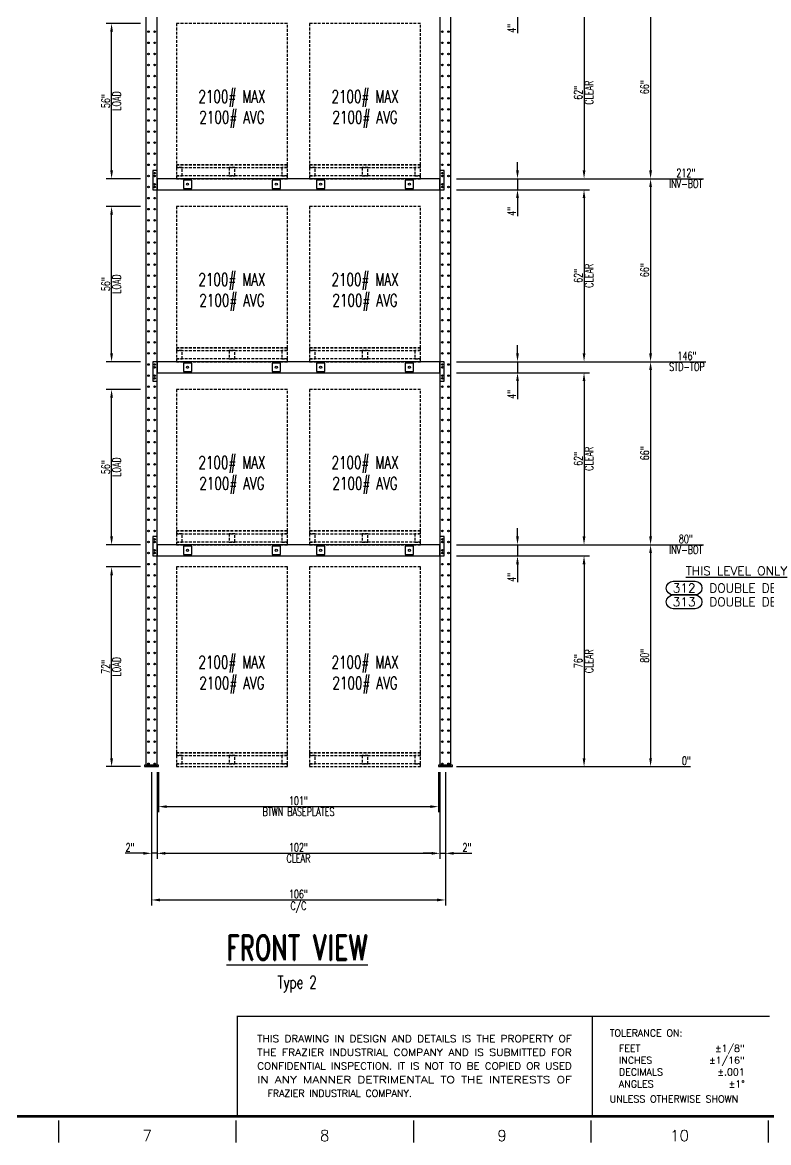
# Model space of a CAD drawing. Extents: x -81 to 963, y -153 to 541.
# Drawn here: x 300.3 to 569.5, y -135.6 to 268.4 of the extents above; entities that cross this region are included whole.
import ezdxf
from ezdxf.enums import TextEntityAlignment as Align

# ---------------------------------------------------------------- set-up
doc = ezdxf.new("R2010")
doc.units = 0
doc.header["$LTSCALE"] = 8
doc.header["$MEASUREMENT"] = 0
doc.linetypes.add('HIDDEN2', pattern=[0.1875, 0.125, -0.0625])
doc.layers.get('DEFPOINTS').update_dxf_attribs({"linetype": 'CONTINUOUS'})
for name, color, linetype in [('BORD', 15, 'CONTINUOUS'), ('FDIM', 2, 'CONTINUOUS'), ('RACKDIM', 7, 'CONTINUOUS'), ('RACKLABEL', 7, 'CONTINUOUS'), ('RACKLOAD', 254, 'HIDDEN2'), ('RACKPALLET', 254, 'HIDDEN2'), ('RACKSHELF', 20, 'CONTINUOUS'), ('RACKUPRIGHT', 180, 'CONTINUOUS'), ('TEXTL', 3, 'CONTINUOUS')]:
    doc.layers.add(name, color=color, linetype=linetype)
doc.styles.add('2thirds', font='romans.shx', dxfattribs={"width": 0.7})
doc.styles.add('DCMARCH', font='stylu.ttf', dxfattribs={"width": 0.75, "oblique": 15})
doc.styles.add('ROMAND', font='ROMAND')
doc.styles.add('SIMPLEX', font='SIMPLEX')
doc.styles.add('TXT06', font='ROMAND', dxfattribs={"bigfont": 'SPECIAL'})
doc.dimstyles.new('2tfrac16', dxfattribs={"dimscale": 32, "dimtxt": 0.0938, "dimasz": 0.0938, "dimexe": 0.0625, "dimexo": 0.0625, "dimgap": 0.01, "dimtad": 1, "dimdec": 4, "dimzin": 1, "dimdsep": 46, "dimlunit": 5, "dimtxsty": '2thirds', "dimcen": 0.0625, "dimclrd": 256, "dimclre": 256, "dimclrt": 256, "dimadec": 0, "dimazin": 0, "dimtfac": 0.75, "dimtdec": 4, "dimtmove": 0, "dimatfit": 0, "dimfxl": 1, "dimtvp": 0.75, "dimfrac": 2, "dimtolj": 1, "dimtzin": 0, "dimarcsym": 0})

# ---------------------------------------------------------------- blocks, each defined once
blk = doc.blocks.new('*D44')
at = {"layer": 'DEFPOINTS', "color": 0}
for p in [(346.93, 0), (452.93, 0), (452.93, -48.08)]:
    blk.add_point(p, dxfattribs=at)
at = {"layer": 'RACKDIM', "lineweight": -2}
for p, q in [((346.93, -2), (346.93, -50.08)), ((452.93, -2), (452.93, -50.08)), ((349.93, -48.08), (449.93, -48.08))]:
    blk.add_line(p, q, dxfattribs=at)
at = {"layer": 'RACKDIM'}
for points in [[(349.93, -47.58), (349.93, -48.58), (346.93, -48.08)], [(449.93, -47.58), (449.93, -48.58), (452.93, -48.08)]]:
    blk.add_solid(points, dxfattribs=at)
at = {"layer": 'RACKDIM', "char_height": 3.002, "attachment_point": 5, "style": '2thirds'}
for s, insert in [('\\A1;106"', (399.93, -45.97)), ('\\A1;C/C', (399.93, -50.69))]:
    blk.add_mtext(s, dxfattribs=dict(at, insert=insert))
blk = doc.blocks.new('*D45')
at = {"layer": 'DEFPOINTS', "color": 0}
for p in [(348.93, 0), (450.93, 0), (450.93, -31.26)]:
    blk.add_point(p, dxfattribs=at)
at = {"layer": 'RACKDIM', "lineweight": -2}
for p, q in [((348.93, -2), (348.93, -33.26)), ((450.93, -2), (450.93, -33.26)), ((351.93, -31.26), (447.93, -31.26))]:
    blk.add_line(p, q, dxfattribs=at)
at = {"layer": 'RACKDIM'}
for points in [[(351.93, -30.75), (351.93, -31.76), (348.93, -31.26)], [(447.93, -30.75), (447.93, -31.76), (450.93, -31.26)]]:
    blk.add_solid(points, dxfattribs=at)
at = {"layer": 'RACKDIM', "char_height": 3.002, "attachment_point": 5, "style": '2thirds'}
for s, insert in [('\\A1;102"', (399.93, -29.15)), ('\\A1;CLEAR', (399.93, -33.08))]:
    blk.add_mtext(s, dxfattribs=dict(at, insert=insert))
blk = doc.blocks.new('*D46')
at = {"layer": 'DEFPOINTS', "color": 0}
for p in [(346.93, 0), (348.93, 0), (346.93, -31.26)]:
    blk.add_point(p, dxfattribs=at)
at = {"layer": 'RACKDIM', "lineweight": -2}
for p, q in [((346.93, -2), (346.93, -33.26)), ((348.93, -2), (348.93, -33.26)), ((343.93, -31.26), (337.38, -31.26)), ((348.93, -31.26), (346.93, -31.26)), ((351.93, -31.26), (354.93, -31.26))]:
    blk.add_line(p, q, dxfattribs=at)
at = {"layer": 'RACKDIM'}
for points in [[(343.93, -30.75), (343.93, -31.76), (346.93, -31.26)], [(351.93, -30.75), (351.93, -31.76), (348.93, -31.26)]]:
    blk.add_solid(points, dxfattribs=at)
at = {"layer": 'RACKDIM', "insert": (339.16, -29.15), "char_height": 3.002, "attachment_point": 5, "style": '2thirds'}
blk.add_mtext('\\A1;2"', dxfattribs=at)
blk = doc.blocks.new('*D47')
at = {"layer": 'DEFPOINTS', "color": 0}
for p in [(450.93, 0), (452.93, 0), (452.93, -31.26)]:
    blk.add_point(p, dxfattribs=at)
at = {"layer": 'RACKDIM', "lineweight": -2}
for p, q in [((450.93, -2), (450.93, -33.26)), ((452.93, -2), (452.93, -33.26)), ((447.93, -31.26), (444.93, -31.26)), ((450.93, -31.26), (452.93, -31.26)), ((455.93, -31.26), (462.47, -31.26))]:
    blk.add_line(p, q, dxfattribs=at)
at = {"layer": 'RACKDIM'}
for points in [[(447.93, -30.75), (447.93, -31.76), (450.93, -31.26)], [(455.93, -30.75), (455.93, -31.76), (452.93, -31.26)]]:
    blk.add_solid(points, dxfattribs=at)
at = {"layer": 'RACKDIM', "insert": (460.7, -29.15), "char_height": 3.002, "attachment_point": 5, "style": '2thirds'}
blk.add_mtext('\\A1;2"', dxfattribs=at)
blk = doc.blocks.new('*D48')
at = {"layer": 'DEFPOINTS', "color": 0}
for p in [(349.43, 0), (450.43, 0), (450.43, -14.43)]:
    blk.add_point(p, dxfattribs=at)
at = {"layer": 'RACKDIM', "lineweight": -2}
for p, q in [((349.43, -2), (349.43, -16.43)), ((450.43, -2), (450.43, -16.43)), ((352.43, -14.43), (447.43, -14.43))]:
    blk.add_line(p, q, dxfattribs=at)
at = {"layer": 'RACKDIM'}
for points in [[(352.43, -13.93), (352.43, -14.93), (349.43, -14.43)], [(447.43, -13.93), (447.43, -14.93), (450.43, -14.43)]]:
    blk.add_solid(points, dxfattribs=at)
at = {"layer": 'RACKDIM', "attachment_point": 5, "style": '2thirds'}
for s, insert, char_height in [('\\A1;101"', (399.93, -12.32), 3.002), ('\\A1;BTWN BASEPLATES', (399.93, -16.25), 3.0016)]:
    blk.add_mtext(s, dxfattribs=dict(at, insert=insert, char_height=char_height))
blk = doc.blocks.new('*D49')
at = {"layer": 'DEFPOINTS', "color": 0}
for p in [(348.93, 0), (455.43, 0), (538.1, 0)]:
    blk.add_point(p, dxfattribs=at)
at = {"layer": 'RACKDIM', "lineweight": -2}
blk.add_line((457.43, 0), (541.32, 0), dxfattribs=at)
at = {"layer": 'RACKDIM', "char_height": 3.002, "attachment_point": 5, "style": '2thirds'}
for s, insert in [('\\A1;0"', (539.87, 2.11)), ('\\A1;', (539.87, -1.82))]:
    blk.add_mtext(s, dxfattribs=dict(at, insert=insert))
blk = doc.blocks.new('*D50')
at = {"layer": 'DEFPOINTS', "color": 0}
for p in [(332.52, 72), (344.93, 72), (344.93, 0)]:
    blk.add_point(p, dxfattribs=at)
at = {"layer": 'RACKDIM', "lineweight": -2}
for p, q in [((342.93, 72), (330.52, 72)), ((332.52, 3), (332.52, 69)), ((342.93, 0), (330.52, 0))]:
    blk.add_line(p, q, dxfattribs=at)
at = {"layer": 'RACKDIM'}
for points in [[(332.02, 69), (333.02, 69), (332.52, 72)], [(332.02, 3), (333.02, 3), (332.52, 0)]]:
    blk.add_solid(points, dxfattribs=at)
at = {"layer": 'RACKDIM', "char_height": 3.002, "attachment_point": 5, "rotation": 89.9998, "style": '2thirds'}
for s, insert in [('\\A1;72"', (330.41, 36)), ('\\A1;LOAD', (334.34, 36))]:
    blk.add_mtext(s, dxfattribs=dict(at, insert=insert))
blk = doc.blocks.new('*D51')
at = {"layer": 'DEFPOINTS', "color": 0}
for p in [(454.93, 80), (454.93, 76), (478.93, 76)]:
    blk.add_point(p, dxfattribs=at)
at = {"layer": 'RACKDIM', "lineweight": -2}
for p, q in [((478.93, 83), (478.93, 86)), ((456.93, 80), (480.93, 80)), ((478.93, 80), (478.93, 76)), ((456.93, 76), (480.93, 76)), ((478.93, 73), (478.93, 66.46))]:
    blk.add_line(p, q, dxfattribs=at)
at = {"layer": 'RACKDIM'}
for points in [[(478.43, 83), (479.43, 83), (478.93, 80)], [(478.43, 73), (479.43, 73), (478.93, 76)]]:
    blk.add_solid(points, dxfattribs=at)
at = {"layer": 'RACKDIM', "insert": (476.82, 68.23), "char_height": 3.002, "attachment_point": 5, "rotation": 89.9998, "style": '2thirds'}
blk.add_mtext('\\A1;4"', dxfattribs=at)
blk = doc.blocks.new('*D52')
at = {"layer": 'DEFPOINTS', "color": 0}
for p in [(454.93, 76), (454.93, 0), (502.93, 0)]:
    blk.add_point(p, dxfattribs=at)
at = {"layer": 'RACKDIM', "lineweight": -2}
for p, q in [((456.93, 76), (504.93, 76)), ((502.93, 73), (502.93, 3)), ((456.93, 0), (504.93, 0))]:
    blk.add_line(p, q, dxfattribs=at)
at = {"layer": 'RACKDIM'}
for points in [[(502.43, 73), (503.43, 73), (502.93, 76)], [(502.43, 3), (503.43, 3), (502.93, 0)]]:
    blk.add_solid(points, dxfattribs=at)
at = {"layer": 'RACKDIM', "char_height": 3.002, "attachment_point": 5, "rotation": 89.9998, "style": '2thirds'}
for s, insert in [('\\A1;CLEAR', (504.75, 38)), ('\\A1;76"', (500.82, 38))]:
    blk.add_mtext(s, dxfattribs=dict(at, insert=insert))
blk = doc.blocks.new('*D53')
at = {"layer": 'DEFPOINTS', "color": 0}
for p in [(454.93, 80), (454.93, 0), (526.93, 0)]:
    blk.add_point(p, dxfattribs=at)
at = {"layer": 'RACKDIM', "lineweight": -2}
for p, q in [((456.93, 80), (528.93, 80)), ((526.93, 77), (526.93, 3)), ((456.93, 0), (528.93, 0))]:
    blk.add_line(p, q, dxfattribs=at)
at = {"layer": 'RACKDIM'}
for points in [[(526.43, 77), (527.43, 77), (526.93, 80)], [(526.43, 3), (527.43, 3), (526.93, 0)]]:
    blk.add_solid(points, dxfattribs=at)
at = {"layer": 'RACKDIM', "insert": (524.82, 40), "char_height": 3.002, "attachment_point": 5, "rotation": 89.9998, "style": '2thirds'}
blk.add_mtext('\\A1;80"', dxfattribs=at)
blk = doc.blocks.new('*D54')
at = {"layer": 'DEFPOINTS', "color": 0}
for p in [(454.93, 80), (532.93, 80), (348.93, 0)]:
    blk.add_point(p, dxfattribs=at)
at = {"layer": 'RACKDIM', "lineweight": -2}
blk.add_line((456.93, 80), (546.06, 80), dxfattribs=at)
at = {"layer": 'RACKDIM', "attachment_point": 5, "style": '2thirds'}
for s, insert, char_height in [('\\A1;80"', (539.65, 82.11), 3.002), ('\\A1;INV-BOT', (539.65, 78.18), 3.0016)]:
    blk.add_mtext(s, dxfattribs=dict(at, insert=insert, char_height=char_height))
blk = doc.blocks.new('*D55')
at = {"layer": 'DEFPOINTS', "color": 0}
for p in [(332.52, 136), (344.93, 136), (344.93, 80)]:
    blk.add_point(p, dxfattribs=at)
at = {"layer": 'RACKDIM', "lineweight": -2}
for p, q in [((342.93, 136), (330.52, 136)), ((332.52, 83), (332.52, 133)), ((342.93, 80), (330.52, 80))]:
    blk.add_line(p, q, dxfattribs=at)
at = {"layer": 'RACKDIM'}
for points in [[(332.02, 133), (333.02, 133), (332.52, 136)], [(332.02, 83), (333.02, 83), (332.52, 80)]]:
    blk.add_solid(points, dxfattribs=at)
at = {"layer": 'RACKDIM', "char_height": 3.002, "attachment_point": 5, "rotation": 89.9998, "style": '2thirds'}
for s, insert in [('\\A1;56"', (330.41, 108)), ('\\A1;LOAD', (334.34, 108))]:
    blk.add_mtext(s, dxfattribs=dict(at, insert=insert))
blk = doc.blocks.new('*D56')
at = {"layer": 'DEFPOINTS', "color": 0}
for p in [(454.93, 146), (454.93, 142), (478.93, 142)]:
    blk.add_point(p, dxfattribs=at)
at = {"layer": 'RACKDIM', "lineweight": -2}
for p, q in [((478.93, 149), (478.93, 152)), ((456.93, 146), (480.93, 146)), ((478.93, 146), (478.93, 142)), ((456.93, 142), (480.93, 142)), ((478.93, 139), (478.93, 132.46))]:
    blk.add_line(p, q, dxfattribs=at)
at = {"layer": 'RACKDIM'}
for points in [[(478.43, 149), (479.43, 149), (478.93, 146)], [(478.43, 139), (479.43, 139), (478.93, 142)]]:
    blk.add_solid(points, dxfattribs=at)
at = {"layer": 'RACKDIM', "insert": (476.82, 134.23), "char_height": 3.002, "attachment_point": 5, "rotation": 89.9998, "style": '2thirds'}
blk.add_mtext('\\A1;4"', dxfattribs=at)
blk = doc.blocks.new('*D57')
at = {"layer": 'DEFPOINTS', "color": 0}
for p in [(454.93, 142), (454.93, 80), (502.93, 80)]:
    blk.add_point(p, dxfattribs=at)
at = {"layer": 'RACKDIM', "lineweight": -2}
for p, q in [((456.93, 142), (504.93, 142)), ((502.93, 139), (502.93, 83)), ((456.93, 80), (504.93, 80))]:
    blk.add_line(p, q, dxfattribs=at)
at = {"layer": 'RACKDIM'}
for points in [[(502.43, 139), (503.43, 139), (502.93, 142)], [(502.43, 83), (503.43, 83), (502.93, 80)]]:
    blk.add_solid(points, dxfattribs=at)
at = {"layer": 'RACKDIM', "char_height": 3.002, "attachment_point": 5, "rotation": 89.9998, "style": '2thirds'}
for s, insert in [('\\A1;62"', (500.82, 111)), ('\\A1;CLEAR', (504.75, 111))]:
    blk.add_mtext(s, dxfattribs=dict(at, insert=insert))
blk = doc.blocks.new('*D58')
at = {"layer": 'DEFPOINTS', "color": 0}
for p in [(454.93, 146), (454.93, 80), (526.93, 80)]:
    blk.add_point(p, dxfattribs=at)
at = {"layer": 'RACKDIM', "lineweight": -2}
for p, q in [((456.93, 146), (528.93, 146)), ((526.93, 143), (526.93, 83)), ((456.93, 80), (528.93, 80))]:
    blk.add_line(p, q, dxfattribs=at)
at = {"layer": 'RACKDIM'}
for points in [[(526.43, 143), (527.43, 143), (526.93, 146)], [(526.43, 83), (527.43, 83), (526.93, 80)]]:
    blk.add_solid(points, dxfattribs=at)
at = {"layer": 'RACKDIM', "insert": (524.82, 113), "char_height": 3.002, "attachment_point": 5, "rotation": 89.9998, "style": '2thirds'}
blk.add_mtext('\\A1;66"', dxfattribs=at)
blk = doc.blocks.new('*D59')
at = {"layer": 'DEFPOINTS', "color": 0}
for p in [(454.93, 146), (532.93, 146), (348.93, 0)]:
    blk.add_point(p, dxfattribs=at)
at = {"layer": 'RACKDIM', "lineweight": -2}
blk.add_line((456.93, 146), (546.86, 146), dxfattribs=at)
at = {"layer": 'RACKDIM', "attachment_point": 5, "style": '2thirds'}
for s, insert, char_height in [('\\A1;146"', (540.05, 148.11), 3.002), ('\\A1;STD-TOP', (540.05, 144.18), 3.0016)]:
    blk.add_mtext(s, dxfattribs=dict(at, insert=insert, char_height=char_height))
blk = doc.blocks.new('*D60')
at = {"layer": 'DEFPOINTS', "color": 0}
for p in [(332.52, 202), (344.93, 202), (344.93, 146)]:
    blk.add_point(p, dxfattribs=at)
at = {"layer": 'RACKDIM', "lineweight": -2}
for p, q in [((342.93, 202), (330.52, 202)), ((332.52, 149), (332.52, 199)), ((342.93, 146), (330.52, 146))]:
    blk.add_line(p, q, dxfattribs=at)
at = {"layer": 'RACKDIM'}
for points in [[(332.02, 199), (333.02, 199), (332.52, 202)], [(332.02, 149), (333.02, 149), (332.52, 146)]]:
    blk.add_solid(points, dxfattribs=at)
at = {"layer": 'RACKDIM', "char_height": 3.002, "attachment_point": 5, "rotation": 89.9998, "style": '2thirds'}
for s, insert in [('\\A1;56"', (330.41, 174)), ('\\A1;LOAD', (334.34, 174))]:
    blk.add_mtext(s, dxfattribs=dict(at, insert=insert))
blk = doc.blocks.new('*D61')
at = {"layer": 'DEFPOINTS', "color": 0}
for p in [(454.93, 212), (454.93, 208), (478.93, 208)]:
    blk.add_point(p, dxfattribs=at)
at = {"layer": 'RACKDIM', "lineweight": -2}
for p, q in [((478.93, 215), (478.93, 218)), ((456.93, 212), (480.93, 212)), ((478.93, 212), (478.93, 208)), ((456.93, 208), (480.93, 208)), ((478.93, 205), (478.93, 198.46))]:
    blk.add_line(p, q, dxfattribs=at)
at = {"layer": 'RACKDIM'}
for points in [[(478.43, 215), (479.43, 215), (478.93, 212)], [(478.43, 205), (479.43, 205), (478.93, 208)]]:
    blk.add_solid(points, dxfattribs=at)
at = {"layer": 'RACKDIM', "insert": (476.82, 200.23), "char_height": 3.002, "attachment_point": 5, "rotation": 89.9998, "style": '2thirds'}
blk.add_mtext('\\A1;4"', dxfattribs=at)
blk = doc.blocks.new('*D62')
at = {"layer": 'DEFPOINTS', "color": 0}
for p in [(454.93, 208), (454.93, 146), (502.93, 146)]:
    blk.add_point(p, dxfattribs=at)
at = {"layer": 'RACKDIM', "lineweight": -2}
for p, q in [((456.93, 208), (504.93, 208)), ((502.93, 205), (502.93, 149)), ((456.93, 146), (504.93, 146))]:
    blk.add_line(p, q, dxfattribs=at)
at = {"layer": 'RACKDIM'}
for points in [[(502.43, 205), (503.43, 205), (502.93, 208)], [(502.43, 149), (503.43, 149), (502.93, 146)]]:
    blk.add_solid(points, dxfattribs=at)
at = {"layer": 'RACKDIM', "char_height": 3.002, "attachment_point": 5, "rotation": 89.9998, "style": '2thirds'}
for s, insert in [('\\A1;62"', (500.82, 177)), ('\\A1;CLEAR', (504.75, 177))]:
    blk.add_mtext(s, dxfattribs=dict(at, insert=insert))
blk = doc.blocks.new('*D63')
at = {"layer": 'DEFPOINTS', "color": 0}
for p in [(454.93, 212), (454.93, 146), (526.93, 146)]:
    blk.add_point(p, dxfattribs=at)
at = {"layer": 'RACKDIM', "lineweight": -2}
for p, q in [((456.93, 212), (528.93, 212)), ((526.93, 209), (526.93, 149)), ((456.93, 146), (528.93, 146))]:
    blk.add_line(p, q, dxfattribs=at)
at = {"layer": 'RACKDIM'}
for points in [[(526.43, 209), (527.43, 209), (526.93, 212)], [(526.43, 149), (527.43, 149), (526.93, 146)]]:
    blk.add_solid(points, dxfattribs=at)
at = {"layer": 'RACKDIM', "insert": (524.82, 179), "char_height": 3.002, "attachment_point": 5, "rotation": 89.9998, "style": '2thirds'}
blk.add_mtext('\\A1;66"', dxfattribs=at)
blk = doc.blocks.new('*D64')
at = {"layer": 'DEFPOINTS', "color": 0}
for p in [(454.93, 212), (532.93, 212), (348.93, 0)]:
    blk.add_point(p, dxfattribs=at)
at = {"layer": 'RACKDIM', "lineweight": -2}
blk.add_line((456.93, 212), (546.06, 212), dxfattribs=at)
at = {"layer": 'RACKDIM', "attachment_point": 5, "style": '2thirds'}
for s, insert, char_height in [('\\A1;212"', (539.65, 214.11), 3.002), ('\\A1;INV-BOT', (539.65, 210.18), 3.0016)]:
    blk.add_mtext(s, dxfattribs=dict(at, insert=insert, char_height=char_height))
blk = doc.blocks.new('*D65')
at = {"layer": 'DEFPOINTS', "color": 0}
for p in [(332.52, 268), (344.93, 268), (344.93, 212)]:
    blk.add_point(p, dxfattribs=at)
at = {"layer": 'RACKDIM', "lineweight": -2}
for p, q in [((342.93, 268), (330.52, 268)), ((332.52, 215), (332.52, 265)), ((342.93, 212), (330.52, 212))]:
    blk.add_line(p, q, dxfattribs=at)
at = {"layer": 'RACKDIM'}
for points in [[(332.02, 265), (333.02, 265), (332.52, 268)], [(332.02, 215), (333.02, 215), (332.52, 212)]]:
    blk.add_solid(points, dxfattribs=at)
at = {"layer": 'RACKDIM', "char_height": 3.002, "attachment_point": 5, "rotation": 89.9998, "style": '2thirds'}
for s, insert in [('\\A1;LOAD', (334.34, 240)), ('\\A1;56"', (330.41, 240))]:
    blk.add_mtext(s, dxfattribs=dict(at, insert=insert))
blk = doc.blocks.new('*D66')
at = {"layer": 'DEFPOINTS', "color": 0}
for p in [(454.93, 278), (454.93, 274), (478.93, 274)]:
    blk.add_point(p, dxfattribs=at)
at = {"layer": 'RACKDIM', "lineweight": -2}
for p, q in [((478.93, 281), (478.93, 284)), ((456.93, 278), (480.93, 278)), ((478.93, 278), (478.93, 274)), ((456.93, 274), (480.93, 274)), ((478.93, 271), (478.93, 264.46))]:
    blk.add_line(p, q, dxfattribs=at)
at = {"layer": 'RACKDIM'}
for points in [[(478.43, 281), (479.43, 281), (478.93, 278)], [(478.43, 271), (479.43, 271), (478.93, 274)]]:
    blk.add_solid(points, dxfattribs=at)
at = {"layer": 'RACKDIM', "insert": (476.82, 266.23), "char_height": 3.002, "attachment_point": 5, "rotation": 89.9998, "style": '2thirds'}
blk.add_mtext('\\A1;4"', dxfattribs=at)
blk = doc.blocks.new('*D67')
at = {"layer": 'DEFPOINTS', "color": 0}
for p in [(454.93, 274), (454.93, 212), (502.93, 212)]:
    blk.add_point(p, dxfattribs=at)
at = {"layer": 'RACKDIM', "lineweight": -2}
for p, q in [((456.93, 274), (504.93, 274)), ((502.93, 271), (502.93, 215)), ((456.93, 212), (504.93, 212))]:
    blk.add_line(p, q, dxfattribs=at)
at = {"layer": 'RACKDIM'}
for points in [[(502.43, 271), (503.43, 271), (502.93, 274)], [(502.43, 215), (503.43, 215), (502.93, 212)]]:
    blk.add_solid(points, dxfattribs=at)
at = {"layer": 'RACKDIM', "char_height": 3.002, "attachment_point": 5, "rotation": 89.9998, "style": '2thirds'}
for s, insert in [('\\A1;CLEAR', (504.75, 243)), ('\\A1;62"', (500.82, 243))]:
    blk.add_mtext(s, dxfattribs=dict(at, insert=insert))
blk = doc.blocks.new('*D68')
at = {"layer": 'DEFPOINTS', "color": 0}
for p in [(454.93, 278), (454.93, 212), (526.93, 212)]:
    blk.add_point(p, dxfattribs=at)
at = {"layer": 'RACKDIM', "lineweight": -2}
for p, q in [((456.93, 278), (528.93, 278)), ((526.93, 275), (526.93, 215)), ((456.93, 212), (528.93, 212))]:
    blk.add_line(p, q, dxfattribs=at)
at = {"layer": 'RACKDIM'}
for points in [[(526.43, 275), (527.43, 275), (526.93, 278)], [(526.43, 215), (527.43, 215), (526.93, 212)]]:
    blk.add_solid(points, dxfattribs=at)
at = {"layer": 'RACKDIM', "insert": (524.82, 245), "char_height": 3.002, "attachment_point": 5, "rotation": 89.9998, "style": '2thirds'}
blk.add_mtext('\\A1;66"', dxfattribs=at)
blk = doc.blocks.new('*D69')
at = {"layer": 'DEFPOINTS', "color": 0}
for p in [(454.93, 278), (532.93, 278), (348.93, 0)]:
    blk.add_point(p, dxfattribs=at)
at = {"layer": 'RACKDIM', "lineweight": -2}
blk.add_line((456.93, 278), (546.86, 278), dxfattribs=at)
at = {"layer": 'RACKDIM', "attachment_point": 5, "style": '2thirds'}
for s, insert, char_height in [('\\A1;278"', (540.05, 280.11), 3.002), ('\\A1;STD-TOP', (540.05, 276.18), 3.0016)]:
    blk.add_mtext(s, dxfattribs=dict(at, insert=insert, char_height=char_height))
blk = doc.blocks.new('*D74')
at = {"layer": 'DEFPOINTS', "color": 0}
for p in [(454.93, 342), (532.93, 342), (348.93, 0)]:
    blk.add_point(p, dxfattribs=at)
at = {"layer": 'RACKDIM', "lineweight": -2}
blk.add_line((456.93, 342), (546.86, 342), dxfattribs=at)
at = {"layer": 'RACKDIM', "attachment_point": 5, "style": '2thirds'}
for s, insert, char_height in [('\\A1;342"', (540.05, 344.11), 3.002), ('\\A1;STD-TOP', (540.05, 340.18), 3.0016)]:
    blk.add_mtext(s, dxfattribs=dict(at, insert=insert, char_height=char_height))
blk = doc.blocks.new('*D79')
at = {"layer": 'DEFPOINTS', "color": 0}
for p in [(454.93, 410), (532.93, 410), (348.93, 0)]:
    blk.add_point(p, dxfattribs=at)
at = {"layer": 'RACKDIM', "lineweight": -2}
blk.add_line((456.93, 410), (546.86, 410), dxfattribs=at)
at = {"layer": 'RACKDIM', "attachment_point": 5, "style": '2thirds'}
for s, insert, char_height in [('\\A1;410"', (540.05, 412.11), 3.002), ('\\A1;STD-TOP', (540.05, 408.18), 3.0016)]:
    blk.add_mtext(s, dxfattribs=dict(at, insert=insert, char_height=char_height))
blk = doc.blocks.new('*D86')
at = {"layer": 'DEFPOINTS', "color": 0}
for p in [(326.52, 482), (344.93, 482), (348.93, 0)]:
    blk.add_point(p, dxfattribs=at)
at = {"layer": 'RACKDIM', "lineweight": -2}
for p, q in [((332.52, 482), (310.79, 482)), ((338.52, 482), (332.52, 482)), ((342.93, 482), (338.52, 482))]:
    blk.add_line(p, q, dxfattribs=at)
at = {"layer": 'RACKDIM', "char_height": 3.002, "attachment_point": 5, "style": '2thirds'}
for s, insert in [('\\A1;482"', (318.49, 484.11)), ('\\A1;TOP OF\\PTOP LOAD', (318.49, 477.68))]:
    blk.add_mtext(s, dxfattribs=dict(at, insert=insert))
blk = doc.blocks.new('*D87')
at = {"layer": 'DEFPOINTS', "color": 0}
for p in [(474.93, 488), (502.93, 488), (348.93, 0)]:
    blk.add_point(p, dxfattribs=at)
at = {"layer": 'RACKDIM', "lineweight": -2}
blk.add_line((476.93, 488), (530.36, 488), dxfattribs=at)
at = {"layer": 'RACKDIM', "attachment_point": 5, "style": '2thirds'}
for s, insert, char_height in [('\\A1;???', (516.81, 489.82), 3.002), ('\\A1;OVERHEAD CLEAR', (516.81, 486.18), 3.0016)]:
    blk.add_mtext(s, dxfattribs=dict(at, insert=insert, char_height=char_height))
blk = doc.blocks.new('sbord_d')
at = {"layer": 'BORD'}
for p, q in [((12, -0.062), (12, -0.312)), ((14, -0.062), (14, -0.312)), ((16, -0.062), (16, -0.312)), ((18, -0.062), (18, -0.312)), ((20, -0.062), (20, -0.312))]:
    blk.add_line(p, q, dxfattribs=at)
at = {"layer": 'BORD', "const_width": 0.0313}
blk.add_lwpolyline([(-0.016, -0.016), (32.016, -0.016), (32.016, 20.016), (-0.016, 20.016)], close=True, dxfattribs=at)
at = {"layer": 'BORD', "const_width": 0.0156}
for points in [[(18.016, 1.109), (14.016, 1.109), (14.016, -0.016)], [(20.016, 1.109), (18.016, 1.109), (18.016, -0.016)]]:
    blk.add_lwpolyline(points, dxfattribs=at)
at = {"layer": 'BORD', "style": 'SIMPLEX'}
for s, width, p, p2 in [('THIS DRAWING IN DESIGN AND DETAILS IS THE PROPERTY OF', 0.958828, (14.24, 0.819), (17.786, 0.819)), ('THE FRAZIER INDUSTRIAL COMPANY AND IS SUBMITTED FOR', 0.982552, (14.24, 0.665), (17.786, 0.665)), ('CONFIDENTIAL INSPECTION. IT IS NOT TO BE COPIED OR USED', 0.947391, (14.24, 0.512), (17.786, 0.512)), ('IN ANY MANNER DETRIMENTAL TO THE INTERESTS OF', 1.101821, (14.24, 0.358), (17.786, 0.358))]:
    blk.add_text(s, height=0.07812, dxfattribs=dict(at, width=width)).set_placement(p, p2, align=Align.FIT)
for s, height, p in [('TOLERANCE ON:', 0.07812, (18.213, 0.884)), ('FEET', 0.0781, (18.317, 0.711)), ('INCHES', 0.0781, (18.317, 0.577)), ('DECIMALS', 0.0781, (18.317, 0.443)), ('ANGLES', 0.0781, (18.317, 0.309)), ('UNLESS OTHERWISE SHOWN', 0.07812, (18.212, 0.14))]:
    blk.add_text(s, height=height, dxfattribs=at).set_placement(p)
for s, p in [('%%p1/8"', (19.735, 0.711)), ('%%p1/16"', (19.735, 0.577)), ('%%p.001', (19.735, 0.443)), ('%%p1%%d', (19.735, 0.309))]:
    blk.add_text(s, height=0.0781, dxfattribs=at).set_placement(p, align=Align.RIGHT)
blk.add_text('FRAZIER INDUSTRIAL COMPANY.', height=0.07812, dxfattribs=at).set_placement((15.169, 0.204), align=Align.CENTER)
at = {"layer": 'BORD', "style": 'ROMAND'}
for s, p in [('7', (13, -0.234)), ('8', (15, -0.234)), ('9', (17, -0.234)), ('10', (19, -0.234))]:
    blk.add_text(s, height=0.125, dxfattribs=at).set_placement(p, align=Align.MIDDLE)
at = {"layer": 'TEXTL', "flags": 8}
for tag, height, style, p in [('TITLE1', 0.156, 'SIMPLEX', (30.266, 2.776)), ('TITLE2', 0.156, 'SIMPLEX', (30.266, 2.443)), ('CHK', 0.0938, 'SIMPLEX', (29.828, 0.883)), ('APP', 0.0938, 'SIMPLEX', (30.703, 0.883)), ('JOB#', 0.125, 'ROMAND', (30.12, 0.133)), ('SHT', 0.125, 'ROMAND', (31.193, 0.133)), ('REV', 0.125, 'ROMAND', (31.789, 0.133))]:
    blk.add_attdef(tag, text='', height=height, dxfattribs=dict(at, style=style)).set_placement(p, align=Align.MIDDLE)
at = {"layer": 'TEXTL', "style": 'SIMPLEX', "flags": 8}
for tag, height, p in [('CUSTOMER', 0.156, (30.266, 1.697)), ('LOCATION', 0.125, (30.266, 1.364)), ('REVC', 0.0781, (20.259, 0.945)), ('CCHK', 0.0781, (27.255, 0.943)), ('REVB', 0.0781, (20.259, 0.695)), ('BCHK', 0.0781, (27.255, 0.683)), ('REVA', 0.0781, (20.259, 0.445)), ('ACHK', 0.0781, (27.255, 0.443))]:
    blk.add_attdef(tag, text='', height=height, dxfattribs=at).set_placement(p, align=Align.CENTER)
at = {"layer": 'TEXTL', "flags": 8}
for tag, p, height, style in [('REVCDESC', (20.625, 0.943), 0.0781, 'SIMPLEX'), ('REVBDESC', (20.625, 0.683), 0.0781, 'SIMPLEX'), ('REVADESC', (20.625, 0.443), 0.0781, 'SIMPLEX'), ('DWG#', (30.055, -0.566), 0.0938, 'ROMAND')]:
    blk.add_attdef(tag, p, '', height=height, dxfattribs=dict(at, style=style))
at = {"layer": 'TEXTL', "style": 'DCMARCH', "oblique": 15, "width": 0.75, "flags": 8}
for tag, p in [('CBY', (26.755, 0.943)), ('BBY', (26.755, 0.683)), ('ABY', (26.755, 0.443))]:
    blk.add_attdef(tag, text='', height=0.0781, dxfattribs=at).set_placement(p, align=Align.CENTER)
at = {"layer": 'TEXTL', "style": 'SIMPLEX', "flags": 8}
for tag, height, width, p, p2 in [('CAPP', 0.0781, 1.292308, (27.588, 0.944), (27.963, 0.944)), ('CDT', 0.0781, 1.866, (28.071, 0.943), (28.46, 0.943)), ('SCALE', 0.0938, 1.702732, (31.234, 0.837), (31.941, 0.837)), ('BAPP', 0.0781, 1.292308, (27.588, 0.683), (27.963, 0.683)), ('BDT', 0.0781, 1.866, (28.071, 0.683), (28.46, 0.683)), ('AAPP', 0.0781, 1.275949, (27.588, 0.443), (27.963, 0.443)), ('ADT', 0.0781, 1.833263, (28.071, 0.443), (28.46, 0.443)), ('DATE', 0.0938, 2.134634, (28.609, 0.462), (29.315, 0.462)), ('CHKDT', 0.0938, 1.555556, (29.484, 0.462), (30.172, 0.462)), ('APPDT', 0.0938, 1.555556, (30.359, 0.462), (31.047, 0.462)), ('PLOT#', 0.0938, 8.555556, (31.234, 0.462), (31.922, 0.462))]:
    blk.add_attdef(tag, text='', height=height, dxfattribs=dict(at, width=width)).set_placement(p, p2, align=Align.FIT)
at = {"layer": 'TEXTL', "style": 'DCMARCH', "oblique": 15, "width": 0.75, "flags": 8}
blk.add_attdef('DRBY', (28.593, 0.821), '', height=0.125, dxfattribs=at)

msp = doc.modelspace()

# ---------------------------------------------------------------- linework, layer by layer
at = {"layer": 'FDIM'}
for points in [[(535.09846, 61.89621, -1), (535.09846, 66.87981), (542.97546, 66.87981, -1), (542.97546, 61.89621)], [(535.09846, 56.91261, -1), (535.09846, 61.89621), (542.97546, 61.89621, -1), (542.97546, 56.91261)]]:
    msp.add_lwpolyline(points, format="xyb", close=True, dxfattribs=at)
at = {"layer": 'RACKLOAD'}
for points in [[(355.92916, 217), (395.92916, 217), (395.92916, 268), (355.92916, 268), (355.92916, 217)], [(403.92916, 217), (443.92916, 217), (443.92916, 268), (403.92916, 268), (403.92916, 217)], [(355.92916, 151), (395.92916, 151), (395.92916, 202), (355.92916, 202), (355.92916, 151)], [(403.92916, 151), (443.92916, 151), (443.92916, 202), (403.92916, 202), (403.92916, 151)], [(355.92916, 85), (395.92916, 85), (395.92916, 136), (355.92916, 136), (355.92916, 85)], [(403.92916, 85), (443.92916, 85), (443.92916, 136), (403.92916, 136), (403.92916, 85)], [(355.92916, 5), (395.92916, 5), (395.92916, 72), (355.92916, 72), (355.92916, 5)], [(403.92916, 5), (443.92916, 5), (443.92916, 72), (403.92916, 72), (403.92916, 5)]]:
    msp.add_lwpolyline(points, dxfattribs=at)
at = {"layer": 'RACKPALLET'}
for points in [[(355.92916, 216), (395.92916, 216), (395.92916, 217), (355.92916, 217), (355.92916, 216)], [(355.92916, 213), (357.92916, 213), (357.92916, 216), (355.92916, 216), (355.92916, 213)], [(374.92916, 213), (376.92916, 213), (376.92916, 216), (374.92916, 216), (374.92916, 213)], [(393.92916, 213), (395.92916, 213), (395.92916, 216), (393.92916, 216), (393.92916, 213)], [(403.92916, 216), (443.92916, 216), (443.92916, 217), (403.92916, 217), (403.92916, 216)], [(403.92916, 213), (405.92916, 213), (405.92916, 216), (403.92916, 216), (403.92916, 213)], [(422.92916, 213), (424.92916, 213), (424.92916, 216), (422.92916, 216), (422.92916, 213)], [(441.92916, 213), (443.92916, 213), (443.92916, 216), (441.92916, 216), (441.92916, 213)], [(355.92916, 212), (395.92916, 212), (395.92916, 213), (355.92916, 213), (355.92916, 212)], [(403.92916, 212), (443.92916, 212), (443.92916, 213), (403.92916, 213), (403.92916, 212)], [(355.92916, 150), (395.92916, 150), (395.92916, 151), (355.92916, 151), (355.92916, 150)], [(355.92916, 147), (357.92916, 147), (357.92916, 150), (355.92916, 150), (355.92916, 147)], [(374.92916, 147), (376.92916, 147), (376.92916, 150), (374.92916, 150), (374.92916, 147)], [(393.92916, 147), (395.92916, 147), (395.92916, 150), (393.92916, 150), (393.92916, 147)], [(403.92916, 150), (443.92916, 150), (443.92916, 151), (403.92916, 151), (403.92916, 150)], [(403.92916, 147), (405.92916, 147), (405.92916, 150), (403.92916, 150), (403.92916, 147)], [(422.92916, 147), (424.92916, 147), (424.92916, 150), (422.92916, 150), (422.92916, 147)], [(441.92916, 147), (443.92916, 147), (443.92916, 150), (441.92916, 150), (441.92916, 147)], [(355.92916, 146), (395.92916, 146), (395.92916, 147), (355.92916, 147), (355.92916, 146)], [(403.92916, 146), (443.92916, 146), (443.92916, 147), (403.92916, 147), (403.92916, 146)], [(355.92916, 84), (395.92916, 84), (395.92916, 85), (355.92916, 85), (355.92916, 84)], [(403.92916, 84), (443.92916, 84), (443.92916, 85), (403.92916, 85), (403.92916, 84)], [(355.92916, 81), (357.92916, 81), (357.92916, 84), (355.92916, 84), (355.92916, 81)], [(355.92916, 80), (395.92916, 80), (395.92916, 81), (355.92916, 81), (355.92916, 80)], [(374.92916, 81), (376.92916, 81), (376.92916, 84), (374.92916, 84), (374.92916, 81)], [(393.92916, 81), (395.92916, 81), (395.92916, 84), (393.92916, 84), (393.92916, 81)], [(403.92916, 81), (405.92916, 81), (405.92916, 84), (403.92916, 84), (403.92916, 81)], [(403.92916, 80), (443.92916, 80), (443.92916, 81), (403.92916, 81), (403.92916, 80)], [(422.92916, 81), (424.92916, 81), (424.92916, 84), (422.92916, 84), (422.92916, 81)], [(441.92916, 81), (443.92916, 81), (443.92916, 84), (441.92916, 84), (441.92916, 81)], [(355.92916, 4), (395.92916, 4), (395.92916, 5), (355.92916, 5), (355.92916, 4)], [(403.92916, 4), (443.92916, 4), (443.92916, 5), (403.92916, 5), (403.92916, 4)], [(355.92916, 1), (357.92916, 1), (357.92916, 4), (355.92916, 4), (355.92916, 1)], [(355.92916, 0), (395.92916, 0), (395.92916, 1), (355.92916, 1), (355.92916, 0)], [(374.92916, 1), (376.92916, 1), (376.92916, 4), (374.92916, 4), (374.92916, 1)], [(393.92916, 1), (395.92916, 1), (395.92916, 4), (393.92916, 4), (393.92916, 1)], [(403.92916, 1), (405.92916, 1), (405.92916, 4), (403.92916, 4), (403.92916, 1)], [(403.92916, 0), (443.92916, 0), (443.92916, 1), (403.92916, 1), (403.92916, 0)], [(422.92916, 1), (424.92916, 1), (424.92916, 4), (422.92916, 4), (422.92916, 1)], [(441.92916, 1), (443.92916, 1), (443.92916, 4), (441.92916, 4), (441.92916, 1)]]:
    msp.add_lwpolyline(points, dxfattribs=at)
at = {"layer": 'RACKSHELF'}
for points in [[(347.42916, 208), (348.92916, 208), (348.92916, 215), (347.42916, 215), (347.42916, 208)], [(450.92916, 208), (452.42916, 208), (452.42916, 215), (450.92916, 215), (450.92916, 208)], [(348.92916, 208), (450.92916, 208), (450.92916, 212), (348.92916, 212), (348.92916, 208)], [(358.42916, 208.5), (361.42916, 208.5), (361.42916, 211.5), (358.42916, 211.5), (358.42916, 208.5)], [(390.42916, 208.5), (393.42916, 208.5), (393.42916, 211.5), (390.42916, 211.5), (390.42916, 208.5)], [(406.42916, 208.5), (409.42916, 208.5), (409.42916, 211.5), (406.42916, 211.5), (406.42916, 208.5)], [(438.42916, 208.5), (441.42916, 208.5), (441.42916, 211.5), (438.42916, 211.5), (438.42916, 208.5)], [(347.42916, 139), (348.92916, 139), (348.92916, 146), (347.42916, 146), (347.42916, 139)], [(348.92916, 142), (450.92916, 142), (450.92916, 146), (348.92916, 146), (348.92916, 142)], [(358.42916, 142.5), (361.42916, 142.5), (361.42916, 145.5), (358.42916, 145.5), (358.42916, 142.5)], [(390.42916, 142.5), (393.42916, 142.5), (393.42916, 145.5), (390.42916, 145.5), (390.42916, 142.5)], [(406.42916, 142.5), (409.42916, 142.5), (409.42916, 145.5), (406.42916, 145.5), (406.42916, 142.5)], [(438.42916, 142.5), (441.42916, 142.5), (441.42916, 145.5), (438.42916, 145.5), (438.42916, 142.5)], [(450.92916, 139), (452.42916, 139), (452.42916, 146), (450.92916, 146), (450.92916, 139)], [(347.42916, 76), (348.92916, 76), (348.92916, 83), (347.42916, 83), (347.42916, 76)], [(450.92916, 76), (452.42916, 76), (452.42916, 83), (450.92916, 83), (450.92916, 76)], [(348.92916, 76), (450.92916, 76), (450.92916, 80), (348.92916, 80), (348.92916, 76)], [(358.42916, 76.5), (361.42916, 76.5), (361.42916, 79.5), (358.42916, 79.5), (358.42916, 76.5)], [(390.42916, 76.5), (393.42916, 76.5), (393.42916, 79.5), (390.42916, 79.5), (390.42916, 76.5)], [(406.42916, 76.5), (409.42916, 76.5), (409.42916, 79.5), (406.42916, 79.5), (406.42916, 76.5)], [(438.42916, 76.5), (441.42916, 76.5), (441.42916, 79.5), (438.42916, 79.5), (438.42916, 76.5)]]:
    msp.add_lwpolyline(points, dxfattribs=at)
for centre, radius in [((348.02291, 214), 0.28125), ((451.83541, 214), 0.28125), ((348.02291, 213), 0.28125), ((348.02291, 210), 0.28125), ((359.92916, 210), 0.375), ((391.92916, 210), 0.375), ((407.92916, 210), 0.375), ((439.92916, 210), 0.375), ((451.83541, 213), 0.28125), ((451.83541, 210), 0.28125), ((348.02291, 209), 0.28125), ((451.83541, 209), 0.28125), ((348.02291, 145), 0.28125), ((348.02291, 144), 0.28125), ((359.92916, 144), 0.375), ((391.92916, 144), 0.375), ((407.92916, 144), 0.375), ((439.92916, 144), 0.375), ((451.83541, 145), 0.28125), ((451.83541, 144), 0.28125), ((348.02291, 141), 0.28125), ((348.02291, 140), 0.28125), ((451.83541, 141), 0.28125), ((451.83541, 140), 0.28125), ((348.02291, 82), 0.28125), ((348.02291, 81), 0.28125), ((451.83541, 82), 0.28125), ((451.83541, 81), 0.28125), ((348.02291, 78), 0.28125), ((348.02291, 77), 0.28125), ((359.92916, 78), 0.375), ((391.92916, 78), 0.375), ((407.92916, 78), 0.375), ((439.92916, 78), 0.375), ((451.83541, 78), 0.28125), ((451.83541, 77), 0.28125)]:
    msp.add_circle(centre, radius, dxfattribs=at)
at = {"layer": 'RACKUPRIGHT'}
for points in [[(344.92916, 0.5), (348.92916, 0.5), (348.92916, 410), (344.92916, 410), (344.92916, 0.5)], [(450.92916, 0.5), (454.92916, 0.5), (454.92916, 410), (450.92916, 410), (450.92916, 0.5)], [(344.42916, 0), (349.42916, 0), (349.42916, 0.5), (344.42916, 0.5), (344.42916, 0)], [(450.42916, 0), (455.42916, 0), (455.42916, 0.5), (450.42916, 0.5), (450.42916, 0)]]:
    msp.add_lwpolyline(points, dxfattribs=at)
for centre in [(345.83541, 265), (348.02291, 265), (451.83541, 265), (454.02291, 265), (345.83541, 261), (348.02291, 261), (451.83541, 261), (454.02291, 261), (345.83541, 257), (348.02291, 257), (451.83541, 257), (454.02291, 257), (345.83541, 253), (348.02291, 253), (451.83541, 253), (454.02291, 253), (345.83541, 249), (348.02291, 249), (451.83541, 249), (454.02291, 249), (345.83541, 245), (348.02291, 245), (451.83541, 245), (454.02291, 245), (345.83541, 241), (348.02291, 241), (451.83541, 241), (454.02291, 241), (345.83541, 237), (348.02291, 237), (451.83541, 237), (454.02291, 237), (345.83541, 233), (348.02291, 233), (451.83541, 233), (454.02291, 233), (345.83541, 229), (348.02291, 229), (451.83541, 229), (454.02291, 229), (345.83541, 225), (348.02291, 225), (451.83541, 225), (454.02291, 225), (345.83541, 221), (348.02291, 221), (451.83541, 221), (454.02291, 221), (345.83541, 217), (348.02291, 217), (451.83541, 217), (454.02291, 217), (345.83541, 213), (348.02291, 213), (451.83541, 213), (454.02291, 213), (345.83541, 209), (348.02291, 209), (451.83541, 209), (454.02291, 209), (345.83541, 205), (348.02291, 205), (451.83541, 205), (454.02291, 205), (345.83541, 201), (348.02291, 201), (451.83541, 201), (454.02291, 201), (345.83541, 197), (348.02291, 197), (451.83541, 197), (454.02291, 197), (345.83541, 193), (348.02291, 193), (451.83541, 193), (454.02291, 193), (345.83541, 189), (348.02291, 189), (451.83541, 189), (454.02291, 189), (345.83541, 185), (348.02291, 185), (451.83541, 185), (454.02291, 185), (345.83541, 181), (348.02291, 181), (451.83541, 181), (454.02291, 181), (345.83541, 177), (348.02291, 177), (451.83541, 177), (454.02291, 177), (345.83541, 173), (348.02291, 173), (451.83541, 173), (454.02291, 173), (345.83541, 169), (348.02291, 169), (451.83541, 169), (454.02291, 169), (345.83541, 165), (348.02291, 165), (451.83541, 165), (454.02291, 165), (345.83541, 161), (348.02291, 161), (451.83541, 161), (454.02291, 161), (345.83541, 157), (348.02291, 157), (451.83541, 157), (454.02291, 157), (345.83541, 153), (348.02291, 153), (451.83541, 153), (454.02291, 153), (345.83541, 149), (348.02291, 149), (451.83541, 149), (454.02291, 149), (345.83541, 145), (348.02291, 145), (451.83541, 145), (454.02291, 145), (345.83541, 141), (348.02291, 141), (451.83541, 141), (454.02291, 141), (345.83541, 137), (348.02291, 137), (451.83541, 137), (454.02291, 137), (345.83541, 133), (345.83541, 129), (348.02291, 133), (348.02291, 129), (451.83541, 133), (451.83541, 129), (454.02291, 133), (454.02291, 129), (345.83541, 125), (348.02291, 125), (451.83541, 125), (454.02291, 125), (345.83541, 121), (348.02291, 121), (451.83541, 121), (454.02291, 121), (345.83541, 117), (348.02291, 117), (451.83541, 117), (454.02291, 117), (345.83541, 113), (348.02291, 113), (451.83541, 113), (454.02291, 113), (345.83541, 109), (348.02291, 109), (451.83541, 109), (454.02291, 109), (345.83541, 105), (348.02291, 105), (451.83541, 105), (454.02291, 105), (345.83541, 101), (348.02291, 101), (451.83541, 101), (454.02291, 101), (345.83541, 97), (348.02291, 97), (451.83541, 97), (454.02291, 97), (345.83541, 93), (348.02291, 93), (451.83541, 93), (454.02291, 93), (345.83541, 89), (348.02291, 89), (451.83541, 89), (454.02291, 89), (345.83541, 85), (348.02291, 85), (451.83541, 85), (454.02291, 85), (345.83541, 81), (348.02291, 81), (451.83541, 81), (454.02291, 81), (345.83541, 77), (348.02291, 77), (451.83541, 77), (454.02291, 77), (345.83541, 73), (348.02291, 73), (451.83541, 73), (454.02291, 73), (345.83541, 69), (348.02291, 69), (451.83541, 69), (454.02291, 69), (345.83541, 65), (348.02291, 65), (451.83541, 65), (454.02291, 65), (345.83541, 61), (348.02291, 61), (451.83541, 61), (454.02291, 61), (345.83541, 57), (348.02291, 57), (451.83541, 57), (454.02291, 57), (345.83541, 53), (348.02291, 53), (451.83541, 53), (454.02291, 53), (345.83541, 49), (348.02291, 49), (451.83541, 49), (454.02291, 49), (345.83541, 45), (348.02291, 45), (451.83541, 45), (454.02291, 45), (345.83541, 41), (348.02291, 41), (451.83541, 41), (454.02291, 41), (345.83541, 37), (348.02291, 37), (451.83541, 37), (454.02291, 37), (345.83541, 33), (348.02291, 33), (451.83541, 33), (454.02291, 33), (345.83541, 29), (348.02291, 29), (451.83541, 29), (454.02291, 29), (345.83541, 25), (348.02291, 25), (451.83541, 25), (454.02291, 25), (345.83541, 21), (348.02291, 21), (451.83541, 21), (454.02291, 21), (345.83541, 17), (348.02291, 17), (451.83541, 17), (454.02291, 17), (345.83541, 13), (348.02291, 13), (451.83541, 13), (454.02291, 13), (345.83541, 9), (348.02291, 9), (451.83541, 9), (454.02291, 9), (345.83541, 5), (348.02291, 5), (451.83541, 5), (454.02291, 5), (345.83541, 1), (348.02291, 1), (451.83541, 1), (454.02291, 1)]:
    msp.add_circle(centre, 0.28125, dxfattribs=at)

# ---------------------------------------------------------------- block references
at = {"layer": 'RACKLOAD', "xscale": 32, "yscale": 32, "zscale": 32}
msp.add_blockref('sbord_d', (-70.6259, -125.56669), dxfattribs=at)

# ---------------------------------------------------------------- texts
at = {"layer": 'FDIM', "style": 'SIMPLEX'}
for s, p in [('%%UTHIS LEVEL ONLY', (539.59769, 70.58541)), ('DOUBLE DEEP - REAR', (548.10108, 64.38801)), ('DOUBLE DEEP - INTERIOR', (548.10108, 59.40441))]:
    msp.add_text(s, height=3.2, dxfattribs=at).set_placement(p, align=Align.MIDDLE_LEFT)
for s, p in [('312', (539.03696, 64.38801)), ('313', (539.03696, 59.40441))]:
    msp.add_text(s, height=3.2, dxfattribs=at).set_placement(p, align=Align.MIDDLE)
at = {"layer": 'RACKLABEL', "style": 'TXT06', "width": 0.7}
msp.add_text('%%uFRONT VIEW', height=9, dxfattribs=at).set_placement((399.42916, -69.72582), align=Align.CENTER)
at = {"layer": 'RACKLABEL', "insert": (399.42916, -78.47582), "char_height": 4.5, "width": 100, "attachment_point": 5, "style": '2thirds'}
msp.add_mtext('Type 2', dxfattribs=at)
at = {"layer": 'RACKLOAD', "char_height": 4.5, "width": 40, "attachment_point": 5, "style": '2thirds'}
for insert in [(375.92916, 237.14286), (423.92916, 237.14286), (375.92916, 171.14286), (423.92916, 171.14286), (375.92916, 105.14286), (423.92916, 105.14286), (375.92916, 33.14286), (423.92916, 33.14286)]:
    msp.add_mtext('2100# MAX 2100# AVG', dxfattribs=dict(at, insert=insert))

# ---------------------------------------------------------------- dimensions: what is measured, and where the dimension line sits
at = {"layer": 'RACKDIM'}
for feature_location, offset, origin, text, picture, middle in [((474.92916, 488), (28, 0), (348.92916, 0), '???\\XOVERHEAD CLEAR', '*D87', (516.80639, 488)), ((344.92916, 482), (-18.41329, 0.00005), (348.92916, 0), '<>\\XTOP OF\\PTOP LOAD', '*D86', (318.49176, 482.00005)), ((454.92916, 410), (78, 0), (348.92916, 0), '<>\\XSTD-TOP', '*D79', (540.05279, 410)), ((454.92916, 342), (78, 0), (348.92916, 0), '<>\\XSTD-TOP', '*D74', (540.05279, 342)), ((454.92916, 278), (78, 0), (348.92916, 0), '<>\\XSTD-TOP', '*D69', (540.05279, 278)), ((454.92916, 212), (78, 0), (348.92916, 0), '<>\\XINV-BOT', '*D64', (539.65258, 212)), ((454.92916, 146), (78, 0), (348.92916, 0), '<>\\XSTD-TOP', '*D59', (540.05279, 146)), ((454.92916, 80), (78, 0), (348.92916, 0), '<>\\XINV-BOT', '*D54', (539.65258, 80)), ((455.4291623108, 0.0000000003), (82.6678573757, 0), (348.9291623108, 0.0000000003), '<>\\X   ', '*D49', (539.8677930198, 0.0000000003))]:
    dim = msp.add_ordinate_dim(feature_location=feature_location, offset=offset, dtype=0, origin=origin, text=text, dimstyle='2tfrac16', override={"dimpost": '"'}, dxfattribs=at)
    dim.commit()
    dim.dimension.update_dxf_attribs({"geometry": picture, "text_midpoint": middle})
for base, p1, p2, picture, middle in [((478.92915, 273.99991), (454.92916, 278), (454.92916, 274), '*D66', (476.82245, 266.22595)), ((526.92892, 211.99974), (454.92916, 278), (454.92916, 212), '*D68', (524.82237, 244.99974)), ((478.92915, 207.99991), (454.92916, 212), (454.92916, 208), '*D61', (476.82245, 200.22595)), ((526.92892, 145.99974), (454.92916, 212), (454.92916, 146), '*D63', (524.82237, 178.99974)), ((478.92915, 141.99991), (454.92916, 146), (454.92916, 142), '*D56', (476.82245, 134.22595)), ((526.92892, 79.99974), (454.92916, 146), (454.92916, 80), '*D58', (524.82237, 112.99974)), ((478.92915, 75.99991), (454.92916, 80), (454.92916, 76), '*D51', (476.82245, 68.22595)), ((526.92887, -0.00026), (454.92916, 80), (454.92916, 0), '*D53', (524.82235, 39.99974))]:
    dim = msp.add_linear_dim(base=base, p1=p1, p2=p2, angle=269.9997895, dimstyle='2tfrac16', override={"dimpost": '"'}, dxfattribs=at)
    dim.commit()
    dim.dimension.update_dxf_attribs({"geometry": picture, "text_midpoint": middle})
for base, p1, p2, text, picture, middle in [((502.92892, 211.99982), (454.92916, 274), (454.92916, 212), '<>\\XCLEAR', '*D67', (502.92903, 242.99982)), ((332.51606, 268.00005), (344.92916, 212), (344.92916, 268), '<>\\XLOAD', '*D65', (332.51596, 240.00005)), ((502.92892, 145.99982), (454.92916, 208), (454.92916, 146), '<>\\XCLEAR', '*D62', (502.92903, 176.99982)), ((332.51606, 202.00005), (344.92916, 146), (344.92916, 202), '<>\\XLOAD', '*D60', (332.51596, 174.00005)), ((502.92892, 79.99982), (454.92916, 142), (454.92916, 80), '<>\\XCLEAR', '*D57', (502.92903, 110.99982)), ((332.51606, 136.00005), (344.92916, 80), (344.92916, 136), '<>\\XLOAD', '*D55', (332.51596, 108.00005)), ((502.92887, -0.00018), (454.92916, 76), (454.92916, 0), '<>\\XCLEAR', '*D52', (502.92901, 37.99982)), ((332.51612, 72.00005), (344.92916, 0), (344.92916, 72), '<>\\XLOAD', '*D50', (332.51599, 36.00005))]:
    dim = msp.add_linear_dim(base=base, p1=p1, p2=p2, angle=269.9997895, text=text, dimstyle='2tfrac16', override={"dimpost": '"'}, dxfattribs=at)
    dim.commit()
    dim.dimension.update_dxf_attribs({"geometry": picture, "text_midpoint": middle})
for base, p1, p2, picture, middle in [((346.92916, -31.25505), (348.92916, 0), (346.92916, 0), '*D46', (339.15519, -29.14838)), ((452.92916, -31.25505), (450.92916, 0), (452.92916, 0), '*D47', (460.70314, -29.14838))]:
    dim = msp.add_linear_dim(base=base, p1=p1, p2=p2, dimstyle='2tfrac16', override={"dimpost": '"'}, dxfattribs=at)
    dim.commit()
    dim.dimension.update_dxf_attribs({"geometry": picture, "text_midpoint": middle})
for base, p1, p2, text, picture, middle in [((452.92916, -48.07864), (346.92916, 0), (452.92916, 0), '<>\\XC/C', '*D44', (399.92916, -48.07864)), ((450.92916, -31.25505), (348.92916, 0), (450.92916, 0), '<>\\XCLEAR', '*D45', (399.92916, -31.25505)), ((450.42916, -14.43145), (349.42916, 0), (450.42916, 0), '<>\\XBTWN BASEPLATES', '*D48', (399.92916, -14.43145))]:
    dim = msp.add_linear_dim(base=base, p1=p1, p2=p2, text=text, dimstyle='2tfrac16', override={"dimpost": '"'}, dxfattribs=at)
    dim.commit()
    dim.dimension.update_dxf_attribs({"geometry": picture, "text_midpoint": middle})

doc.saveas('drawing.dxf')
